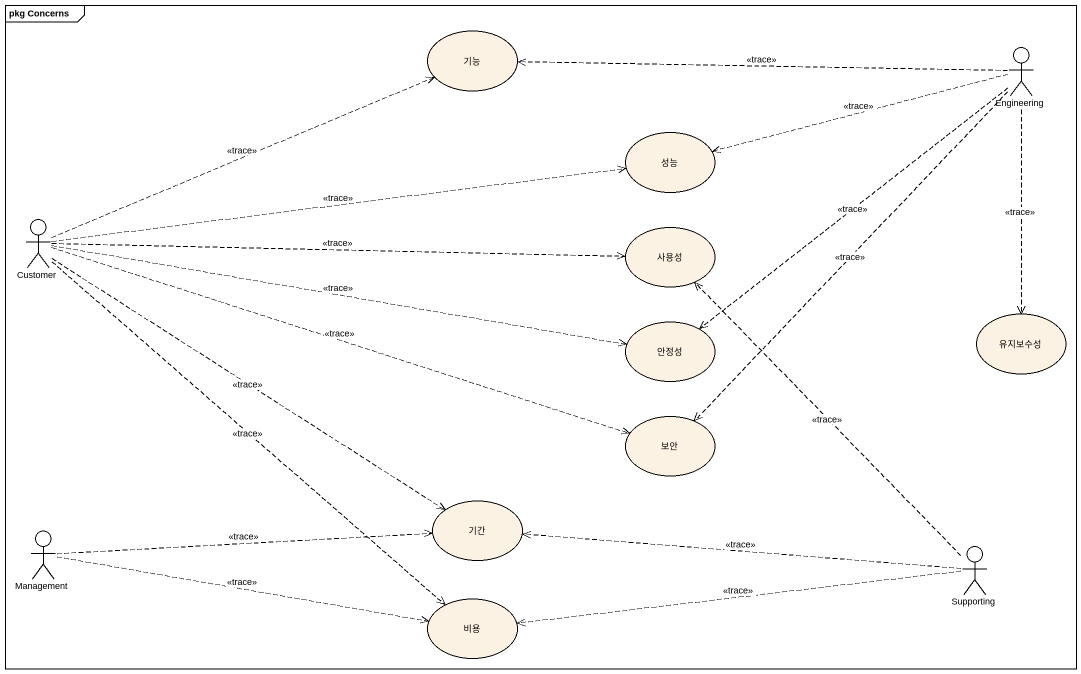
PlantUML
@startuml
mainframe pkg Concerns
usecase 기능
actor Engineering
usecase 성능
actor Customer
usecase 사용성
usecase 안정성
usecase 유지보수성
usecase 보안
usecase 기간
actor Management
actor Supporting
usecase 비용
Engineering .left.> 기능 : <<trace>>
Engineering .left.> 성능 : <<trace>>
Engineering ..> 안정성 : <<trace>>
Engineering ..> 유지보수성 : <<trace>>
Engineering ..> 보안 : <<trace>>
Customer .right.> 기능 : <<trace>>
Customer .right.> 성능 : <<trace>>
Customer .right.> 사용성 : <<trace>>
Customer .right.> 안정성 : <<trace>>
Customer .right.> 보안 : <<trace>>
Customer ..> 기간 : <<trace>>
Customer ..> 비용 : <<trace>>
Management .right.> 기간 : <<trace>>
Management .right.> 비용 : <<trace>>
Supporting .up.> 사용성 : <<trace>>
Supporting .left.> 기간 : <<trace>>
Supporting .left.> 비용 : <<trace>>
@enduml
